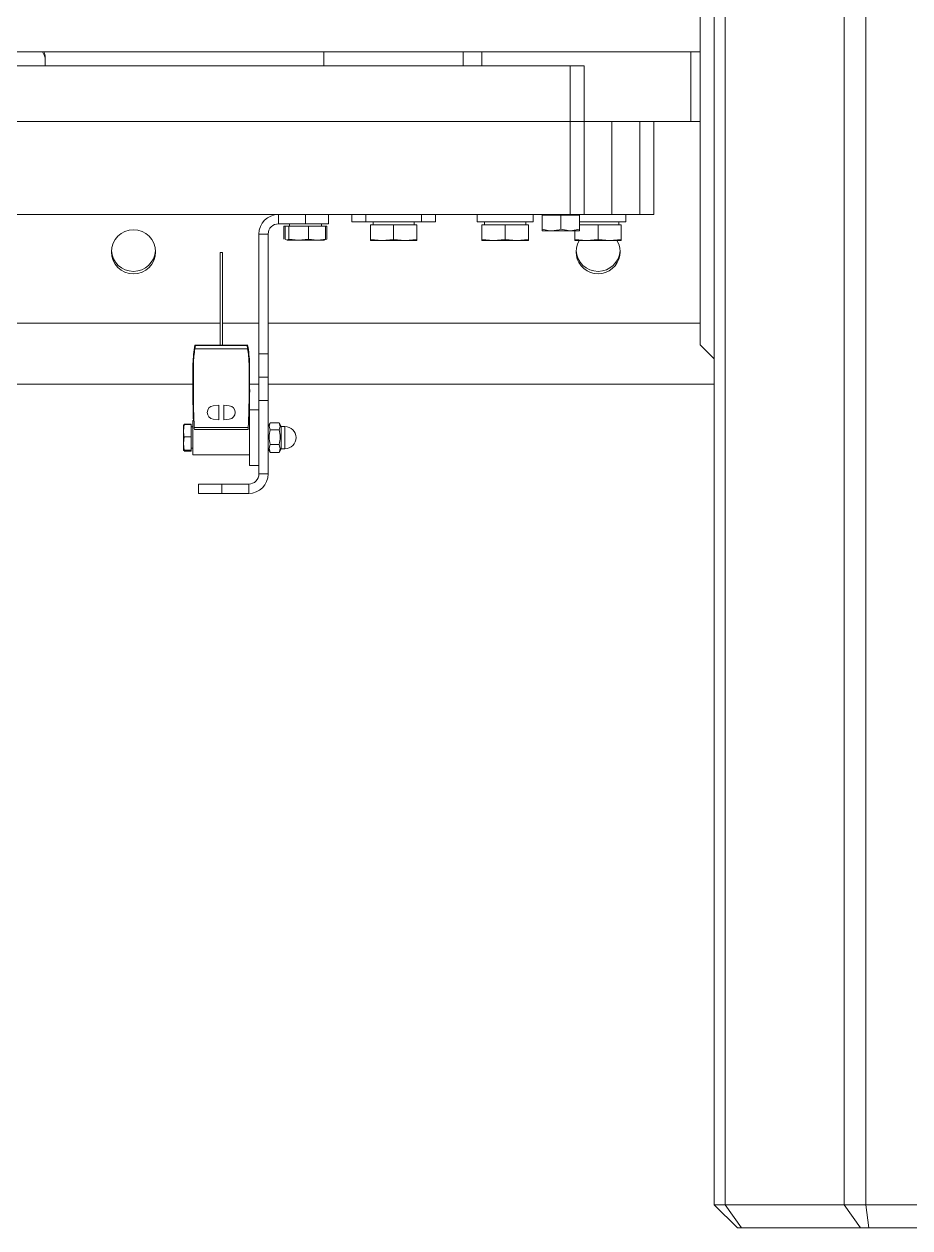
# Model space of a CAD drawing. Header units: millimetres. Extents: x -187347 to 135007, y -6415 to 292048.
# Drawn here: x -56185.3 to -55994.6, y 21331.1 to 21590.1 of the extents above; entities that cross this region are included whole.
import ezdxf

# ---------------------------------------------------------------- set-up
doc = ezdxf.new("R2010")
doc.units = ezdxf.units.MM
doc.header["$LTSCALE"] = 100
doc.layers.get('0').update_dxf_attribs({"lineweight": 18})
doc.layers.add('Layout Multivac', color=2, linetype='Continuous')

# ---------------------------------------------------------------- blocks, each defined once
blk = doc.blocks.new('I319 MD_left to right')
at = {"color": 0, "linetype": 'Continuous', "lineweight": 18}
for p, q in [((1823.77, 1945.02), (1823.77, 2850.02)), ((1826.11, 2850.02), (1826.11, 1945.02)), ((1851.74, 1945.02), (1851.74, 2850.02)), ((1856.43, 2850.02), (1856.43, 1945.02)), ((1820.77, 2130.02), (1820.77, 2750.02)), ((1820.77, 2193.04), (1183.77, 2193.04)), ((1679.77, 2191.8), (1679.77, 2191.28)), ((1679.77, 2190.04), (1679.77, 2191.28)), ((1739.77, 2193.04), (1739.77, 2190.04)), ((1769.77, 2190.04), (1769.77, 2193.04)), ((1773.77, 2193.04), (1773.77, 2190.04)), ((1818.77, 2178.04), (1818.77, 2193.04)), ((1792.77, 2190.04), (1151.77, 2190.04)), ((1792.77, 2178.04), (1792.77, 2190.04)), ((1792.77, 2190.04), (1795.77, 2190.04)), ((1795.77, 2190.04), (1795.77, 2178.04)), ((1792.77, 2178.04), (1151.77, 2178.04)), ((1795.77, 2178.04), (1792.77, 2178.04)), ((1792.77, 2158.04), (1792.77, 2178.04)), ((1795.77, 2178.04), (1795.77, 2158.04)), ((1795.77, 2178.04), (1801.77, 2178.04)), ((1801.77, 2178.04), (1801.77, 2158.04)), ((1807.77, 2178.04), (1801.77, 2178.04)), ((1807.77, 2158.04), (1807.77, 2178.04)), ((1807.77, 2178.04), (1810.77, 2178.04)), ((1818.77, 2178.04), (1810.77, 2178.04)), ((1810.77, 2178.04), (1810.77, 2158.04)), ((1820.77, 2178.04), (1818.77, 2178.04)), ((1792.77, 2158.04), (1151.77, 2158.04)), ((1729.97, 2156.04), (1729.97, 2158.04)), ((1735.77, 2156.04), (1735.77, 2158.04)), ((1740.77, 2158.04), (1740.77, 2156.04)), ((1745.77, 2158.04), (1745.77, 2156.44)), ((1748.77, 2158.04), (1748.77, 2156.44)), ((1760.77, 2156.44), (1760.77, 2158.04)), ((1763.77, 2156.44), (1763.77, 2158.04)), ((1772.77, 2158.04), (1772.77, 2156.44)), ((1784.77, 2156.44), (1784.77, 2158.04)), ((1786.77, 2157.89), (1786.77, 2154.9)), ((1786.77, 2157.89), (1790.77, 2157.89)), ((1787.33, 2158.04), (1787.33, 2157.89)), ((1790.77, 2157.89), (1794.77, 2157.89)), ((1790.77, 2157.89), (1790.77, 2154.9)), ((1795.77, 2158.04), (1792.77, 2158.04)), ((1794.21, 2157.89), (1794.21, 2158.04)), ((1794.77, 2157.89), (1794.77, 2154.9)), ((1801.77, 2158.04), (1795.77, 2158.04)), ((1807.77, 2158.04), (1801.77, 2158.04)), ((1804.77, 2156.44), (1804.77, 2158.04)), ((1810.77, 2158.04), (1807.77, 2158.04)), ((1735.77, 2156.04), (1729.97, 2156.04)), ((1731.16, 2152.71), (1731.16, 2155.54)), ((1731.16, 2155.54), (1731.46, 2155.54)), ((1731.46, 2152.71), (1731.46, 2155.54)), ((1731.46, 2155.54), (1732.18, 2155.54)), ((1732.18, 2152.71), (1732.18, 2155.54)), ((1732.18, 2155.54), (1736.48, 2155.54)), ((1732.33, 2156.04), (1732.33, 2155.54)), ((1740.77, 2156.04), (1735.77, 2156.04)), ((1736.48, 2152.71), (1736.48, 2155.54)), ((1736.48, 2155.54), (1740.08, 2155.54)), ((1739.21, 2155.54), (1739.21, 2156.04)), ((1740.08, 2155.54), (1740.38, 2155.54)), ((1740.08, 2152.71), (1740.08, 2155.54)), ((1740.38, 2152.71), (1740.38, 2155.54)), ((1745.77, 2156.44), (1748.77, 2156.44)), ((1754.77, 2156.44), (1748.77, 2156.44)), ((1749.77, 2152.65), (1749.77, 2155.84)), ((1749.77, 2155.84), (1754.77, 2155.84)), ((1750.33, 2156.44), (1750.33, 2155.84)), ((1760.77, 2156.44), (1754.77, 2156.44)), ((1754.77, 2152.65), (1754.77, 2155.84)), ((1754.77, 2155.84), (1759.77, 2155.84)), ((1759.21, 2155.84), (1759.21, 2156.44)), ((1759.77, 2152.65), (1759.77, 2155.84)), ((1760.77, 2156.44), (1763.77, 2156.44)), ((1784.77, 2156.44), (1772.77, 2156.44)), ((1773.77, 2152.65), (1773.77, 2155.84)), ((1773.77, 2155.84), (1778.77, 2155.84)), ((1774.33, 2156.44), (1774.33, 2155.84)), ((1778.77, 2152.65), (1778.77, 2155.84)), ((1778.77, 2155.84), (1783.77, 2155.84)), ((1783.21, 2155.84), (1783.21, 2156.44)), ((1783.77, 2152.65), (1783.77, 2155.84)), ((1786.77, 2154.54), (1786.77, 2154.9)), ((1790.77, 2154.9), (1792.77, 2154.54)), ((1804.77, 2156.44), (1794.77, 2156.44)), ((1794.77, 2155.84), (1798.77, 2155.84)), ((1794.77, 2154.9), (1794.77, 2154.54)), ((1798.77, 2152.65), (1798.77, 2155.84)), ((1798.77, 2155.84), (1803.77, 2155.84)), ((1803.21, 2155.84), (1803.21, 2156.44)), ((1803.77, 2152.65), (1803.77, 2155.84)), ((1727.77, 2153.84), (1725.77, 2153.84)), ((1725.77, 2128.04), (1725.77, 2153.84)), ((1727.77, 2128.04), (1727.77, 2153.84)), ((1731.82, 2152.54), (1731.46, 2152.71)), ((1732.18, 2152.71), (1731.82, 2152.54)), ((1734.33, 2152.54), (1731.82, 2152.54)), ((1734.33, 2152.54), (1732.18, 2152.71)), ((1736.48, 2152.71), (1734.33, 2152.54)), ((1738.28, 2152.54), (1734.33, 2152.54)), ((1738.28, 2152.54), (1736.48, 2152.71)), ((1738.28, 2152.54), (1739.77, 2152.54)), ((1739.72, 2152.54), (1740.08, 2152.71)), ((1740.38, 2152.71), (1740.19, 2152.68)), ((1740.21, 2152.68), (1740.38, 2152.71)), ((1752.27, 2152.44), (1749.77, 2152.65)), ((1749.77, 2152.65), (1749.77, 2152.44)), ((1749.77, 2152.44), (1752.27, 2152.44)), ((1754.77, 2152.65), (1752.27, 2152.44)), ((1752.27, 2152.44), (1757.27, 2152.44)), ((1757.27, 2152.44), (1754.77, 2152.65)), ((1759.77, 2152.65), (1757.27, 2152.44)), ((1757.27, 2152.44), (1759.77, 2152.44)), ((1759.77, 2152.44), (1759.77, 2152.65)), ((1776.27, 2152.44), (1773.77, 2152.65)), ((1773.77, 2152.65), (1773.77, 2152.44)), ((1773.77, 2152.44), (1776.27, 2152.44)), ((1778.77, 2152.65), (1776.27, 2152.44)), ((1776.27, 2152.44), (1781.27, 2152.44)), ((1781.27, 2152.44), (1778.77, 2152.65)), ((1783.77, 2152.65), (1781.27, 2152.44)), ((1781.27, 2152.44), (1783.77, 2152.44)), ((1783.77, 2152.44), (1783.77, 2152.65)), ((1786.77, 2154.54), (1788.77, 2154.54)), ((1788.77, 2154.54), (1792.77, 2154.54)), ((1792.77, 2154.54), (1794.77, 2154.54)), ((1793.77, 2152.65), (1793.77, 2154.54)), ((1796.27, 2152.44), (1793.77, 2152.65)), ((1793.77, 2152.65), (1793.77, 2152.44)), ((1793.77, 2152.44), (1796.27, 2152.44)), ((1798.77, 2152.65), (1796.27, 2152.44)), ((1796.27, 2152.44), (1801.27, 2152.44)), ((1801.27, 2152.44), (1798.77, 2152.65)), ((1803.77, 2152.65), (1801.27, 2152.44)), ((1801.27, 2152.44), (1803.77, 2152.44)), ((1803.77, 2152.44), (1803.77, 2152.65)), ((1717.42, 2149.89), (1717.42, 2129.94)), ((1717.42, 2149.89), (1717.92, 2149.89)), ((1717.92, 2129.94), (1717.92, 2149.89)), ((1717.42, 2134.69), (1543.77, 2134.69)), ((1725.77, 2134.69), (1717.92, 2134.69)), ((1820.77, 2134.69), (1727.77, 2134.69)), ((1723.36, 2129.94), (1711.98, 2129.94)), ((1711.98, 2129.17), (1723.36, 2129.17)), ((1723.08, 2129.83), (1712.09, 2129.83)), ((1823.77, 2127.02), (1820.77, 2130.02)), ((1725.77, 2128.04), (1727.77, 2128.04)), ((1725.77, 2123.04), (1725.77, 2128.04)), ((1727.77, 2128.04), (1727.77, 2123.04)), ((1711.57, 2125.9), (1711.57, 2119.65)), ((1711.68, 2125.9), (1711.68, 2119.65)), ((1723.66, 2119.65), (1723.66, 2125.9)), ((1723.77, 2119.65), (1723.77, 2125.9)), ((1711.57, 2121.54), (1543.77, 2121.54)), ((1725.77, 2121.54), (1723.77, 2121.54)), ((1725.77, 2123.04), (1727.77, 2123.04)), ((1725.77, 2118.04), (1725.77, 2123.04)), ((1727.77, 2123.04), (1727.77, 2118.04)), ((1823.77, 2121.54), (1727.77, 2121.54)), ((1717.15, 2117.04), (1715.94, 2116.9)), ((1717.15, 2113.86), (1717.15, 2117.04)), ((1719.4, 2116.9), (1718.19, 2117.04)), ((1718.19, 2117.04), (1718.19, 2113.86)), ((1725.77, 2116.04), (1723.77, 2116.04)), ((1723.77, 2113.74), (1723.77, 2116.04)), ((1727.77, 2118.04), (1725.77, 2118.04)), ((1725.77, 2102.24), (1725.77, 2118.04)), ((1727.77, 2102.24), (1727.77, 2118.04)), ((1711.57, 2106.34), (1711.57, 2113.74)), ((1711.57, 2113.74), (1711.68, 2113.74)), ((1711.68, 2113.64), (1711.8, 2113.64)), ((1715.94, 2114), (1717.15, 2113.86)), ((1718.19, 2113.86), (1719.4, 2114)), ((1723.54, 2113.64), (1723.66, 2113.64)), ((1723.66, 2113.74), (1723.77, 2113.74)), ((1723.77, 2106.34), (1723.77, 2113.74)), ((1709.57, 2111.52), (1709.68, 2112.86)), ((1709.68, 2112.86), (1709.57, 2112.79)), ((1709.57, 2112.79), (1709.57, 2111.52)), ((1709.57, 2111.52), (1709.57, 2108.78)), ((1709.68, 2112.93), (1711.17, 2112.93)), ((1709.68, 2112.86), (1711.17, 2112.86)), ((1711.17, 2112.93), (1711.17, 2112.86)), ((1711.17, 2112.86), (1711.17, 2110.19)), ((1711.57, 2112.33), (1711.17, 2112.33)), ((1711.86, 2112.21), (1723.48, 2112.21)), ((1723.46, 2111.77), (1711.88, 2111.77)), ((1728.22, 2113.22), (1727.77, 2112.44)), ((1728.22, 2113.21), (1730.12, 2113.21)), ((1728.22, 2111.75), (1730.12, 2111.75)), ((1730.57, 2112.44), (1730.12, 2113.22)), ((1731.37, 2112.44), (1730.57, 2112.44)), ((1730.57, 2112.44), (1730.57, 2107.64)), ((1731.37, 2107.64), (1731.37, 2112.44)), ((1709.57, 2108.78), (1709.68, 2110.19)), ((1709.68, 2107.37), (1709.57, 2108.78)), ((1709.57, 2108.78), (1709.57, 2107.3)), ((1709.68, 2110.19), (1711.17, 2110.19)), ((1711.17, 2110.19), (1711.17, 2107.37)), ((1728.22, 2108.58), (1730.12, 2108.58)), ((1709.57, 2107.3), (1709.68, 2107.37)), ((1709.68, 2107.22), (1709.57, 2107.3)), ((1709.68, 2107.37), (1711.17, 2107.37)), ((1709.68, 2107.22), (1711.17, 2107.22)), ((1709.68, 2107.16), (1711.17, 2107.16)), ((1711.17, 2107.76), (1711.57, 2107.76)), ((1711.17, 2107.37), (1711.17, 2107.22)), ((1711.17, 2107.22), (1711.17, 2107.16)), ((1711.57, 2106.34), (1723.77, 2106.34)), ((1723.77, 2104.04), (1723.77, 2106.34)), ((1727.77, 2107.64), (1728.22, 2106.86)), ((1728.22, 2106.87), (1730.12, 2106.87)), ((1730.12, 2106.86), (1730.57, 2107.64)), ((1730.57, 2107.64), (1731.37, 2107.64)), ((1723.77, 2104.04), (1725.77, 2104.04)), ((1727.77, 2102.24), (1725.77, 2102.24)), ((1712.77, 2098.04), (1712.77, 2100.04)), ((1712.77, 2100.04), (1717.77, 2100.04)), ((1717.77, 2098.04), (1712.77, 2098.04)), ((1717.77, 2100.04), (1717.77, 2098.04)), ((1717.77, 2100.04), (1723.57, 2100.04)), ((1717.77, 2098.04), (1723.57, 2098.04)), ((1723.57, 2100.04), (1723.57, 2098.04)), ((1823.77, 1945.02), (1826.11, 1945.02)), ((1828.77, 1940.02), (1823.77, 1945.02)), ((1826.11, 1945.02), (1851.74, 1945.02)), ((1829.65, 1940.02), (1826.11, 1945.02)), ((1851.74, 1945.02), (1856.43, 1945.02)), ((1855.27, 1940.02), (1851.74, 1945.02)), ((1856.43, 1945.02), (1997.8, 1945.02)), ((1857.03, 1940.02), (1856.43, 1945.02)), ((1829.65, 1940.02), (1828.77, 1940.02)), ((1855.27, 1940.02), (1829.65, 1940.02)), ((1857.03, 1940.02), (1855.27, 1940.02)), ((1998.41, 1940.02), (1857.03, 1940.02))]:
    blk.add_line(p, q, dxfattribs=at)
at = {"color": 0, "linetype": 'Continuous', "lineweight": 18, "flags": 128}
for points in [[(1786.77, 2154.9), (1788.33, 2154.56), (1788.77, 2154.54)], [(1788.77, 2154.54), (1790.39, 2154.78), (1790.77, 2154.9)], [(1792.77, 2154.54), (1792.91, 2154.54), (1794.77, 2154.9)], [(1740.08, 2152.71), (1739.69, 2152.65), (1738.28, 2152.54)], [(1709.68, 2110.19), (1709.64, 2110.48), (1709.57, 2111.52)], [(1723.48, 2112.21), (1723.47, 2111.98), (1723.46, 2111.77), (1723.46, 2111.77)], [(1728.22, 2111.75), (1727.97, 2112.53), (1728.22, 2113.21)], [(1730.12, 2113.21), (1730.37, 2112.43), (1730.12, 2111.75)], [(1728.22, 2106.87), (1727.97, 2107.78), (1728.22, 2108.58)], [(1730.12, 2108.58), (1730.37, 2107.66), (1730.12, 2106.87)]]:
    blk.add_lwpolyline(points, dxfattribs=at)
at = {"color": 0, "linetype": 'Continuous', "lineweight": 18}
blk.add_circle((1698.77, 2150), 4.74, dxfattribs=at)
for centre, radius, start, end in [((1676.79, 2191.28), 2.98, 0.0137, 36.3464), ((1676.79, 2191.8), 2.98, 0.0051, 24.6722), ((1729.97, 2153.84), 4.2, 90, 180), ((1729.97, 2153.84), 2.2, 90, 180), ((1798.77, 2150.01), 4.74, 149.1796, 30.8204), ((1698.77, 2150.55), 4.75, 183.3234, 356.6766), ((1798.77, 2150.55), 4.75, 183.3234, 356.6766), ((1740.29, 2125), 28.73, 170.0888, 178.2049), ((1742.74, 2124.66), 31.08, 171.652, 177.7122), ((1742.74, 2124.66), 31.08, 170.414, 171.652), ((1723.08, 2129.63), 0.2, 5.7688, 90), ((1692.6, 2124.66), 31.08, 8.348, 9.2499), ((1695.05, 2125), 28.73, 1.7951, 9.9112), ((1692.6, 2124.66), 31.08, 2.2878, 8.348), ((1717.67, 2120.09), 6.12, 175.6756, 184.3227), ((1866.75, 2119.55), 155.18, 179.9631, 182.1831), ((1866.68, 2119.66), 155, 180.0007, 182.7536), ((1568.66, 2119.66), 155, 357.2464, 359.9993), ((1568.59, 2119.55), 155.18, 357.8169, 0.0369), ((1717.67, 2120.09), 6.12, 355.6773, 4.3244), ((1716.11, 2115.45), 1.46, 96.6742, 263.3258), ((1719.23, 2115.45), 1.46, 276.6742, 83.3258), ((1866.68, 2119.66), 155, 182.7536, 182.9183), ((1733.37, 2110.16), 5.39, 162.901, 197.099), ((1724.97, 2110.16), 5.39, 342.901, 17.099), ((1731.37, 2110.04), 2.4, 270, 90), ((1723.57, 2102.24), 4.2, 270, 0), ((1723.57, 2102.24), 2.2, 270, 0)]:
    blk.add_arc(centre, radius, start, end, dxfattribs=at)

msp = doc.modelspace()

# ---------------------------------------------------------------- block references
at = {"layer": 'Layout Multivac'}
msp.add_blockref('I319 MD_left to right', (-57860.53, 19391.13, 3.45), dxfattribs=at)

doc.saveas('drawing.dxf')
